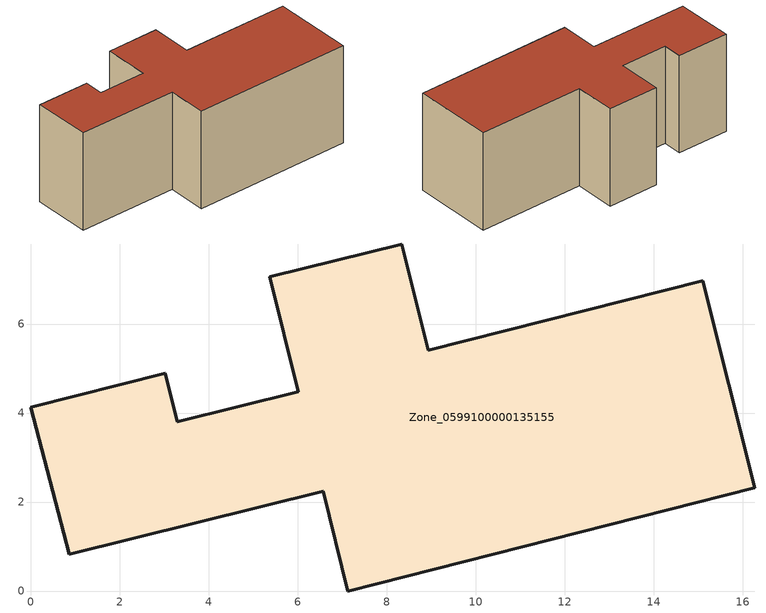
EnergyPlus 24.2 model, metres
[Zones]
Zone_0599100000135155
 floor ground (C_G): 5.37,7.06 8.34,7.8 8.93,5.41 15.1,6.97 16.27,2.32 7.12,0 6.57,2.24 0.86,0.83 0,4.13 3.02,4.89 3.29,3.8 6.01,4.48 z0
 wall outside (C_F): 8.93,5.41 8.34,7.8 5.37,7.06 6.01,4.48 3.29,3.8 3.02,4.89 0,4.13 0.86,0.83 6.57,2.24 7.12,0 16.27,2.32 15.1,6.97 8.93,5.41 z0:5.9
 roof outside (C_R): 8.34,7.8 5.37,7.06 6.01,4.48 3.29,3.8 3.02,4.89 0,4.13 0.86,0.83 6.57,2.24 7.12,0 16.27,2.32 15.1,6.97 8.93,5.41 z5.9
[BUILDING]
Pand.0599100000135155: North Axis=0; Terrain=City; Loads Convergence Tolerance Value=0.04; Temperature Convergence Tolerance Value=0.4; Solar Distribution=FullExterior; Maximum Number of Warmup Days=25; Minimum Number of Warmup Days=1
[Site:Location]
Rotterdam.The.Hague.AP_ZH_NLD Design_Conditions: Latitude=51.96; Longitude=4.45; Time Zone=1; Elevation=-4.5
[SITE:GROUNDTEMPERATURE:BUILDINGSURFACE]
18, 18, 18, 18, 18, 18, 18, 18, 18, 18, 18, 18
[MATERIAL] Thermal Absorptance=0.9; Solar Absorptance=0.7; Visible Absorptance=0.7
Name | Roughness | Thickness | Conductivity | Density | Specific Heat
G.TI.1965-1974 | MediumSmooth | 0.15 | 0.882353 | 540 | 1210
F.TI.1965-1974 | Rough | 0.3 | 0.697674 | 1920 | 840
R.TI.1965-1974 | MediumRough | 0.2 | 0.232558 | 1500 | 1000
[CONSTRUCTION]
C_G: G.TI.1965-1974
C_F: F.TI.1965-1974
C_R: R.TI.1965-1974
[ZONE]
Zone_0599100000135155: Type=1; Multiplier=1; Ceiling Height=Autocalculate; Volume=Autocalculate; Floor Area=autocalculate; Part of Total Floor Area=Yes
[ZONEINFILTRATION:DESIGNFLOWRATE]
Infil_Zone_0599100000135155: Zone or ZoneList or Space or SpaceList=Zone_0599100000135155; Schedule=AlwaysOn; Design Flow Rate Calculation Method=Flow/Area; Flow Rate per Floor Area=0.003; Constant Term Coefficient=1; Temperature Term Coefficient=0; Velocity Term Coefficient=0; Velocity Squared Term Coefficient=0
[HVACTEMPLATE:ZONE:IDEALLOADSAIRSYSTEM]
Zone_0599100000135155: Maximum Heating Supply Air Temperature=50; Minimum Cooling Supply Air Temperature=13; Maximum Heating Supply Air Humidity Ratio=0.0156; Minimum Cooling Supply Air Humidity Ratio=0.0077; Heating Limit=NoLimit; Cooling Limit=NoLimit; Dehumidification Control Type=ConstantSensibleHeatRatio; Cooling Sensible Heat Ratio=0.7; Dehumidification Setpoint=60; Humidification Control Type=None; Humidification Setpoint=30; Outdoor Air Method=None; Outdoor Air Flow Rate per Person=0.00944; Outdoor Air Flow Rate per Zone Floor Area=0; Outdoor Air Flow Rate per Zone=0; Demand Controlled Ventilation Type=None; Outdoor Air Economizer Type=NoEconomizer; Heat Recovery Type=None; Sensible Heat Recovery Effectiveness=0.7; Latent Heat Recovery Effectiveness=0.65
[ZONECONTROL:THERMOSTAT]
ThermostatControl_Zone_0599100000135155: Zone or ZoneList=Zone_0599100000135155; Control Type Schedule=DualSetpointControlType; Control 1=Thermostat_Zone_0599100000135155; Temperature Difference Between Cutout And Setpoint=0
[THERMOSTATSETPOINT:DUALSETPOINT]
Thermostat_Zone_0599100000135155: Heating Setpoint Temperature Schedule=HeatingSetpoint_Zone_0599100000135155; Cooling Setpoint Temperature Schedule=CoolingSetpoint_Zone_0599100000135155
[SCHEDULE:COMPACT]
HeatingSetpoint_Zone_0599100000135155: Through: 12/31, For: AllDays, Until: 24:00, 21
CoolingSetpoint_Zone_0599100000135155: Through: 12/31, For: AllDays, Until: 24:00, 24
DualSetpointControlType: Through: 12/31, For: AllDays, Until: 24:00, 4
AlwaysOn: Through: 12/31, For: AllDays, Until: 24:00, 1
